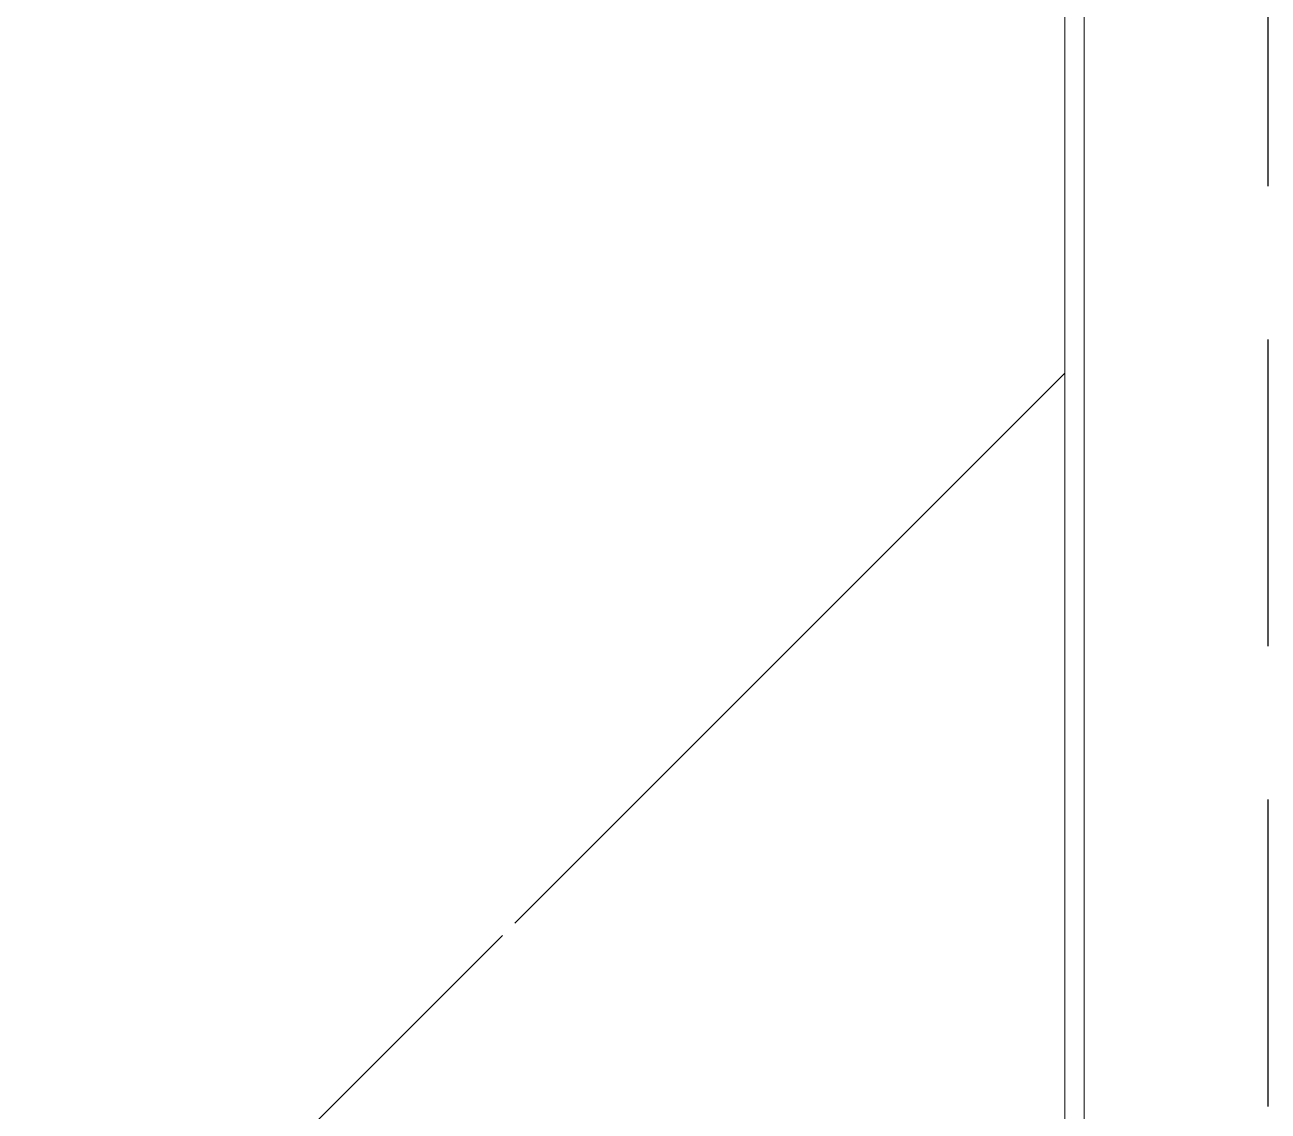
# Model space of a CAD drawing. Header units: inches. Extents: x 258415 to 640093, y 441672 to 945769.
# Drawn here: x 320706.2 to 320908.8, y 460148.1 to 460325.2 of the extents above; entities that cross this region are included whole.
import ezdxf

# ---------------------------------------------------------------- set-up
doc = ezdxf.new("R2010")
doc.units = ezdxf.units.IN
doc.header["$MEASUREMENT"] = 0
doc.linetypes.add('DASHED2', pattern=[0.375, 0.25, -0.125])
doc.layers.add('CQ Glass Door', color=4, linetype='Continuous', lineweight=0)
doc.layers.add('CQ Marble', color=6, linetype='Continuous', lineweight=0)
doc.layers.add('CQ section wall', color=3, linetype='Continuous')
doc.layers.add('CQ text label', color=3, linetype='Continuous')

# ---------------------------------------------------------------- blocks, each defined once
blk = doc.blocks.new('FF-12 ELEVATION GLASS DOOR')
at = {"layer": 'CQ Glass Door', "lineweight": 0}
h = blk.add_hatch(dxfattribs=at)
h.set_pattern_fill('AR-RROOF', color=134, scale=300, angle=45)
h.set_pattern_definition([(45, (99007.84, -30582.87), (254.55844, 678.82251), [4500, -600, 1500, -300]), (45, (99183.9, -30194.66), (-494.26764, 70.00357), [900, -99, 1800, -225]), (45, (98933.6, -30296.49), (960.958116, 1245.21504), [2400, -420, 1200, -300])])
h.paths.add_polyline_path([(320076.46, 452520.68), (319656.13, 452520.68), (319656.13, 450320.66), (320076.46, 450320.66)])
h.paths.add_polyline_path([(320784.46, 452520.68), (320078.46, 452520.68), (320078.46, 450322.66), (320784.46, 450322.66)])
h.paths.add_polyline_path([(320786.46, 452520.68), (320876.13, 452520.68), (320876.13, 450320.66), (320786.46, 450320.66)])
at = {"layer": 'CQ Glass Door', "lineweight": 0, "elevation": 0}
blk.add_lwpolyline([(320876.13, 450320.7), (320651.4, 450320.66), (320651.4, 452520.68), (320876.13, 452520.68)], close=True, dxfattribs=at)

msp = doc.modelspace()

# ---------------------------------------------------------------- linework, layer by layer
at = {"layer": 'CQ Marble', "lineweight": 0, "ltscale": 1000}
for p, q in [((320878.818, 459723.855, 0), (320878.818, 462131.784, 0)), ((320878.818, 462131.784, 0), (320878.818, 459723.855, 0))]:
    msp.add_line(p, q, dxfattribs=at)
at = {"layer": 'CQ section wall', "color": 251, "linetype": 'DASHED2', "ltscale": 200}
msp.add_line((320908.818, 459623.855, 0), (320908.818, 462161.784, 0), dxfattribs=at)

# ---------------------------------------------------------------- block references
at = {"layer": 'CQ text label'}
msp.add_blockref('FF-12 ELEVATION GLASS DOOR', (-0.452, 9423.153, 0), dxfattribs=at)

doc.saveas('drawing.dxf')
